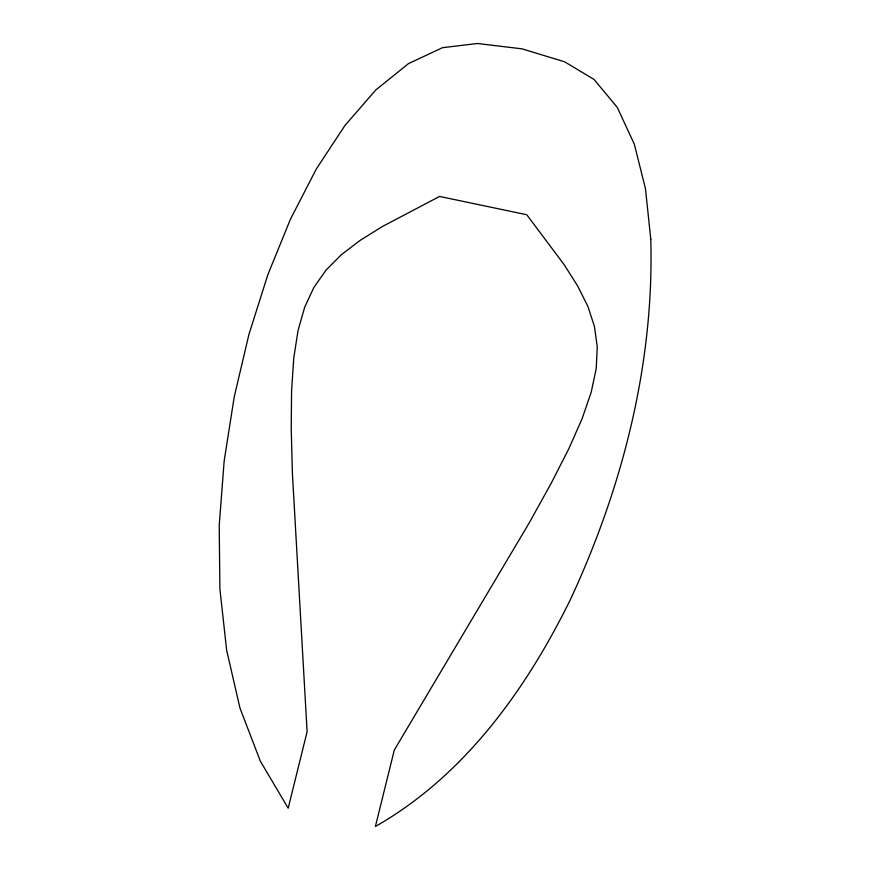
<?xml version="1.0" encoding="UTF-8"?>
<svg xmlns="http://www.w3.org/2000/svg" width="870" height="870" viewBox="0 0 870 870"><rect width="100%" height="100%" fill="white"/><g stroke="black" fill="none" stroke-linecap="round" stroke-linejoin="round"><path stroke-width="1.3" d="M650.782 239.25C654.262 363.54 622.67 486.982 570.557 599.245C526.122 689.595 464.428 775.812 375.383 826.5L394.306 750.027L529.188 522.946L551.232 483.22L568.839 448.724L582.128 418.633L591.219 392.174L596.222 368.532L597.266 346.902L594.449 326.5L587.913 306.512L577.756 286.143L564.097 264.589L526.774 214.749L439.578 196.435L382.495 226.461L360.049 240.435L341.312 254.747L326.011 270.146L313.874 287.415L304.641 307.317L298.029 330.622L293.766 358.103L291.591 390.51L291.222 428.638L292.396 473.236L307.11 731.724L288.188 808.197L260.326 761.141L239.979 708.082L226.657 650.271L219.903 588.979L219.218 525.48L224.155 461.046L234.215 396.927L248.94 334.395L267.84 274.724L290.46 219.175L316.299 169.03L344.911 125.53L375.807 89.969L408.498 63.597L442.536 47.687L477.434 43.5L521.978 48.84L564.63 61.803L594.101 79.507L617.298 107.423L634.35 144.246L645.464 188.627L650.782 239.25"/></g></svg>
